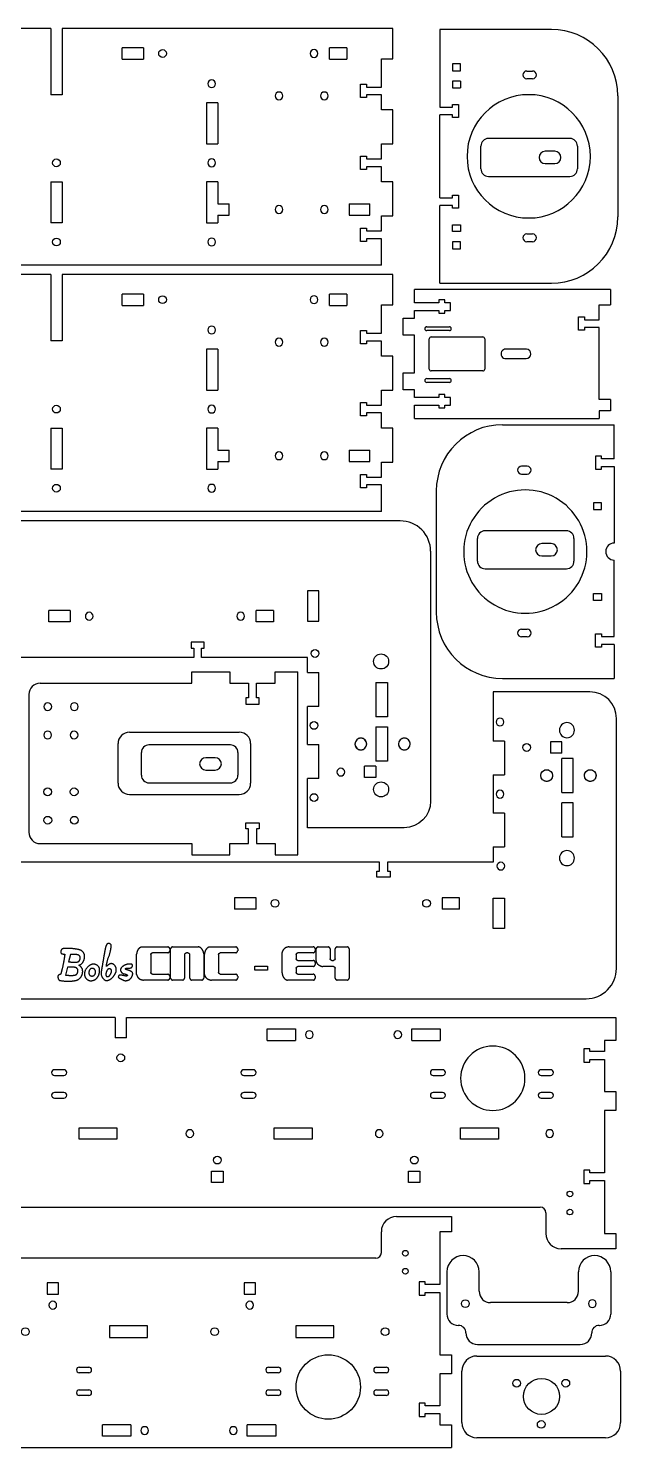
# Model space of a CAD drawing. Header units: millimetres. Extents: x -1441 to -172, y -752 to 2.
# Drawn here: x -484 to -172, y -747 to 2 of the extents above; entities that cross this region are included whole.
import ezdxf

# ---------------------------------------------------------------- set-up
doc = ezdxf.new("R2010")
doc.units = ezdxf.units.MM
doc.linetypes.add('HIDDEN', pattern=[9.525, 6.35, -3.175])
doc.layers.get('0').update_dxf_attribs({"color": 253, "lineweight": 70, "true_color": 0x8faf8f})
doc.layers.add('Hidden', color=38, linetype='HIDDEN', lineweight=70, true_color=0x482605)

msp = doc.modelspace()

# ---------------------------------------------------------------- linework, layer by layer
at = {"color": 38, "lineweight": -3, "true_color": 0x482605}
for p, q in [((-472.47, 2), (-626.47, 2)), ((-472.47, 2), (-472.47, -33)), ((-291.87, 2), (-466.47, 2)), ((-466.47, 2), (-466.47, -33)), ((-291.87, -14), (-291.87, 2)), ((-208.06, 1.45), (-267.06, 1.45)), ((-267.06, 1.45), (-267.06, -39.55)), ((-434.82, -14.26), (-434.82, -8.26)), ((-423.41, -8.26), (-434.82, -8.26)), ((-434.82, -14.26), (-423.41, -14.26)), ((-423.41, -8.26), (-423.41, -14.26)), ((-325.19, -14.26), (-325.19, -8.26)), ((-316.04, -8.26), (-325.19, -8.26)), ((-325.19, -14.26), (-316.04, -14.26)), ((-316.04, -8.26), (-316.04, -14.26)), ((-297.87, -28.95), (-297.87, -14)), ((-297.87, -14), (-291.87, -14)), ((-260.26, -16.8), (-260.26, -20.4)), ((-256.06, -16.8), (-260.26, -16.8)), ((-260.26, -20.4), (-256.06, -20.4)), ((-256.06, -20.4), (-256.06, -16.8)), ((-221.06, -20.5), (-218.06, -20.5)), ((-308.87, -34.5), (-308.87, -27.5)), ((-308.87, -27.5), (-305.67, -27.5)), ((-305.67, -27.5), (-305.67, -28.95)), ((-305.67, -28.95), (-297.87, -28.95)), ((-256.06, -25.8), (-260.26, -25.8)), ((-260.26, -25.8), (-260.26, -29.4)), ((-260.26, -29.4), (-256.06, -29.4)), ((-256.06, -25.8), (-256.06, -29.4)), ((-218.06, -24.6), (-221.06, -24.6)), ((-466.47, -33), (-472.47, -33)), ((-390.18, -37.28), (-390.18, -58.95)), ((-384.18, -37.28), (-390.18, -37.28)), ((-384.18, -37.28), (-384.18, -58.95)), ((-305.67, -34.5), (-308.87, -34.5)), ((-297.87, -33.05), (-305.67, -33.05)), ((-305.67, -33.05), (-305.67, -34.5)), ((-297.87, -41.05), (-297.87, -33.05)), ((-173.06, -33.55), (-173.06, -97.55)), ((-291.87, -41.05), (-297.87, -41.05)), ((-291.87, -58.95), (-291.87, -41.05)), ((-267.06, -39.55), (-260.26, -39.55)), ((-260.26, -43.65), (-267.06, -43.65)), ((-267.06, -87.45), (-267.06, -43.65)), ((-260.26, -39.55), (-260.26, -38.1)), ((-260.26, -38.1), (-257.06, -38.1)), ((-260.26, -45.1), (-260.26, -43.65)), ((-257.06, -38.1), (-257.06, -45.1)), ((-257.06, -45.1), (-260.26, -45.1)), ((-390.18, -58.95), (-384.18, -58.95)), ((-297.87, -66.95), (-297.87, -58.95)), ((-297.87, -58.95), (-291.87, -58.95)), ((-308.87, -72.5), (-308.87, -65.5)), ((-308.87, -65.5), (-305.67, -65.5)), ((-305.67, -65.5), (-305.67, -66.95)), ((-305.67, -66.95), (-297.87, -66.95)), ((-305.67, -72.5), (-308.87, -72.5)), ((-297.87, -71.05), (-305.67, -71.05)), ((-305.67, -71.05), (-305.67, -72.5)), ((-297.87, -79.05), (-297.87, -71.05)), ((-472.47, -79.05), (-472.47, -100.72)), ((-472.47, -79.05), (-466.47, -79.05)), ((-466.47, -79.05), (-466.47, -100.72)), ((-390.18, -79.05), (-390.18, -100.72)), ((-384.18, -79.05), (-390.18, -79.05)), ((-384.18, -79.05), (-384.18, -90.64)), ((-291.87, -79.05), (-297.87, -79.05)), ((-291.87, -96.95), (-291.87, -79.05)), ((-267.06, -87.45), (-260.26, -87.45)), ((-260.26, -87.45), (-260.26, -86)), ((-260.26, -86), (-257.06, -86)), ((-257.06, -86), (-257.06, -93)), ((-384.18, -90.64), (-378.18, -90.64)), ((-384.18, -96.64), (-378.18, -96.64)), ((-384.18, -96.64), (-384.18, -100.72)), ((-378.18, -96.64), (-378.18, -90.64)), ((-314.88, -90.64), (-314.88, -96.64)), ((-314.88, -90.64), (-303.88, -90.64)), ((-314.88, -96.64), (-303.88, -96.64)), ((-303.88, -96.64), (-303.88, -90.64)), ((-297.87, -104.95), (-297.87, -96.95)), ((-297.87, -96.95), (-291.87, -96.95)), ((-260.26, -91.55), (-267.06, -91.55)), ((-267.06, -132.55), (-267.06, -91.55)), ((-260.26, -93), (-260.26, -91.55)), ((-257.06, -93), (-260.26, -93)), ((-466.47, -100.72), (-472.47, -100.72)), ((-390.18, -100.72), (-384.18, -100.72)), ((-308.87, -110.5), (-308.87, -103.5)), ((-308.87, -103.5), (-305.67, -103.5)), ((-305.67, -103.5), (-305.67, -104.95)), ((-260.26, -105.3), (-260.26, -101.7)), ((-260.26, -101.7), (-256.06, -101.7)), ((-256.06, -101.7), (-256.06, -105.3)), ((-305.67, -110.5), (-308.87, -110.5)), ((-305.67, -104.95), (-297.87, -104.95)), ((-297.87, -109.05), (-305.67, -109.05)), ((-305.67, -109.05), (-305.67, -110.5)), ((-297.87, -123), (-297.87, -109.05)), ((-256.06, -105.3), (-260.26, -105.3)), ((-260.26, -110.7), (-260.26, -114.3)), ((-256.06, -110.7), (-260.26, -110.7)), ((-256.06, -114.3), (-256.06, -110.7)), ((-221.06, -106.5), (-218.06, -106.5)), ((-218.06, -110.6), (-221.06, -110.6)), ((-260.26, -114.3), (-256.06, -114.3)), ((-297.87, -123), (-1051.77, -123)), ((-472.47, -128), (-626.47, -128)), ((-472.47, -128), (-472.47, -163)), ((-291.87, -128), (-466.47, -128)), ((-466.47, -128), (-466.47, -163)), ((-291.87, -144), (-291.87, -128)), ((-267.06, -132.55), (-208.06, -132.55)), ((-434.82, -144.26), (-434.82, -138.26)), ((-423.41, -138.26), (-434.82, -138.26)), ((-423.41, -138.26), (-423.41, -144.26)), ((-325.19, -144.26), (-325.19, -138.26)), ((-316.04, -138.26), (-325.19, -138.26)), ((-316.04, -138.26), (-316.04, -144.26)), ((-176.83, -135.87), (-280.3, -135.87)), ((-280.3, -142.82), (-280.3, -135.87)), ((-267.5, -141.37), (-267.5, -142.82)), ((-264.3, -141.37), (-267.5, -141.37)), ((-264.3, -142.82), (-264.3, -141.37)), ((-176.83, -135.87), (-176.83, -143.87)), ((-434.82, -144.26), (-423.41, -144.26)), ((-325.19, -144.26), (-316.04, -144.26)), ((-297.87, -158.95), (-297.87, -144)), ((-297.87, -144), (-291.87, -144)), ((-267.5, -142.82), (-280.3, -142.82)), ((-280.3, -146.92), (-267.5, -146.92)), ((-280.3, -150.92), (-280.3, -146.92)), ((-267.5, -146.92), (-267.5, -148.37)), ((-267.5, -148.37), (-264.3, -148.37)), ((-261.3, -142.82), (-264.3, -142.82)), ((-264.3, -146.92), (-261.3, -146.92)), ((-264.3, -148.37), (-264.3, -146.92)), ((-261.3, -146.92), (-261.3, -142.82)), ((-182.83, -151.82), (-182.83, -143.87)), ((-182.83, -143.87), (-176.83, -143.87)), ((-286.3, -150.92), (-280.3, -150.92)), ((-286.3, -159.92), (-286.3, -150.92)), ((-273.94, -155.54), (-261.94, -155.54)), ((-193.83, -157.37), (-193.83, -150.37)), ((-193.83, -150.37), (-190.63, -150.37)), ((-190.63, -150.37), (-190.63, -151.82)), ((-190.63, -151.82), (-182.83, -151.82)), ((-182.83, -155.92), (-190.63, -155.92)), ((-190.63, -155.92), (-190.63, -157.37)), ((-182.83, -193.87), (-182.83, -155.92)), ((-466.47, -163), (-472.47, -163)), ((-308.87, -164.5), (-308.87, -157.5)), ((-308.87, -157.5), (-305.67, -157.5)), ((-305.67, -164.5), (-308.87, -164.5)), ((-305.67, -157.5), (-305.67, -158.95)), ((-305.67, -158.95), (-297.87, -158.95)), ((-297.87, -163.05), (-305.67, -163.05)), ((-305.67, -163.05), (-305.67, -164.5)), ((-297.87, -171.05), (-297.87, -163.05)), ((-280.3, -159.92), (-286.3, -159.92)), ((-280.3, -179.82), (-280.3, -159.92)), ((-261.94, -157.54), (-273.94, -157.54)), ((-272.57, -177.87), (-272.57, -161.9)), ((-271.57, -160.9), (-244.3, -160.9)), ((-243.3, -161.9), (-243.3, -177.87)), ((-190.63, -157.37), (-193.83, -157.37)), ((-390.18, -167.28), (-390.18, -188.95)), ((-384.18, -167.28), (-390.18, -167.28)), ((-384.18, -167.28), (-384.18, -188.95)), ((-291.87, -171.05), (-297.87, -171.05)), ((-291.87, -188.95), (-291.87, -171.05)), ((-221.24, -167.34), (-232.17, -167.34)), ((-286.3, -179.82), (-280.3, -179.82)), ((-286.3, -188.82), (-286.3, -179.82)), ((-244.3, -178.87), (-271.57, -178.87)), ((-232.07, -172.34), (-221.4, -172.34)), ((-273.94, -182.9), (-261.94, -182.9)), ((-261.94, -184.9), (-273.94, -184.9)), ((-390.18, -188.95), (-384.18, -188.95)), ((-297.87, -196.95), (-297.87, -188.95)), ((-297.87, -188.95), (-291.87, -188.95)), ((-280.3, -188.82), (-286.3, -188.82)), ((-280.3, -192.82), (-280.3, -188.82)), ((-267.5, -192.82), (-280.3, -192.82)), ((-267.5, -191.37), (-267.5, -192.82)), ((-264.3, -191.37), (-267.5, -191.37)), ((-264.3, -192.82), (-264.3, -191.37)), ((-261.3, -192.82), (-264.3, -192.82)), ((-261.3, -196.92), (-261.3, -192.82)), ((-176.83, -193.87), (-182.83, -193.87)), ((-176.83, -193.87), (-176.83, -199.87)), ((-308.87, -202.5), (-308.87, -195.5)), ((-308.87, -195.5), (-305.67, -195.5)), ((-305.67, -195.5), (-305.67, -196.95)), ((-305.67, -196.95), (-297.87, -196.95)), ((-297.87, -201.05), (-305.67, -201.05)), ((-305.67, -201.05), (-305.67, -202.5)), ((-297.87, -209.05), (-297.87, -201.05)), ((-280.3, -196.92), (-267.5, -196.92)), ((-280.3, -203.87), (-280.3, -196.92)), ((-267.5, -196.92), (-267.5, -198.37)), ((-267.5, -198.37), (-264.3, -198.37)), ((-264.3, -196.92), (-261.3, -196.92)), ((-264.3, -198.37), (-264.3, -196.92)), ((-182.83, -199.87), (-182.83, -203.87)), ((-176.83, -199.87), (-182.83, -199.87)), ((-472.47, -209.05), (-472.47, -230.72)), ((-472.47, -209.05), (-466.47, -209.05)), ((-466.47, -209.05), (-466.47, -230.72)), ((-390.18, -209.05), (-390.18, -230.72)), ((-384.18, -209.05), (-390.18, -209.05)), ((-384.18, -209.05), (-384.18, -220.64)), ((-305.67, -202.5), (-308.87, -202.5)), ((-291.87, -209.05), (-297.87, -209.05)), ((-291.87, -226.95), (-291.87, -209.05)), ((-280.3, -203.87), (-182.83, -203.87)), ((-233.85, -207.22), (-174.85, -207.22)), ((-174.85, -225.22), (-174.85, -207.22)), ((-384.18, -220.64), (-378.18, -220.64)), ((-378.18, -226.64), (-378.18, -220.64)), ((-314.88, -220.64), (-314.88, -226.64)), ((-314.88, -220.64), (-303.88, -220.64)), ((-303.88, -226.64), (-303.88, -220.64)), ((-184.85, -223.77), (-184.85, -230.77)), ((-181.65, -223.77), (-184.85, -223.77)), ((-181.65, -225.22), (-181.65, -223.77)), ((-466.47, -230.72), (-472.47, -230.72)), ((-390.18, -230.72), (-384.18, -230.72)), ((-384.18, -226.64), (-378.18, -226.64)), ((-384.18, -226.64), (-384.18, -230.72)), ((-314.88, -226.64), (-303.88, -226.64)), ((-297.87, -234.95), (-297.87, -226.95)), ((-297.87, -226.95), (-291.87, -226.95)), ((-220.85, -229.17), (-223.85, -229.17)), ((-184.85, -230.77), (-181.65, -230.77)), ((-174.85, -225.22), (-181.65, -225.22)), ((-181.65, -229.32), (-174.85, -229.32)), ((-181.65, -230.77), (-181.65, -229.32)), ((-174.85, -229.32), (-174.85, -269.72)), ((-308.87, -240.5), (-308.87, -233.5)), ((-308.87, -233.5), (-305.67, -233.5)), ((-305.67, -233.5), (-305.67, -234.95)), ((-305.67, -234.95), (-297.87, -234.95)), ((-297.87, -239.05), (-305.67, -239.05)), ((-305.67, -239.05), (-305.67, -240.5)), ((-297.87, -253), (-297.87, -239.05)), ((-223.85, -233.27), (-220.85, -233.27)), ((-305.67, -240.5), (-308.87, -240.5)), ((-268.85, -242.22), (-268.85, -306.22)), ((-297.87, -253), (-1051.77, -253)), ((-185.85, -248.47), (-185.85, -252.07)), ((-181.65, -248.47), (-185.85, -248.47)), ((-185.85, -252.07), (-181.65, -252.07)), ((-181.65, -252.07), (-181.65, -248.47)), ((-287.87, -258), (-1111.52, -258)), ((-271.87, -274), (-271.87, -406)), ((-174.85, -319.12), (-174.85, -278.72)), ((-336.91, -295), (-336.91, -311)), ((-330.91, -295), (-336.91, -295)), ((-330.91, -311), (-330.91, -295)), ((-185.85, -296.37), (-181.65, -296.37)), ((-185.85, -299.97), (-185.85, -296.37)), ((-181.65, -296.37), (-181.65, -299.97)), ((-473.54, -311.33), (-473.54, -305.33)), ((-462.15, -305.33), (-473.54, -305.33)), ((-462.15, -305.33), (-462.15, -311.33)), ((-363.92, -311.33), (-363.92, -305.33)), ((-354.77, -305.33), (-363.92, -305.33)), ((-354.77, -305.33), (-354.77, -311.33)), ((-181.65, -299.97), (-185.85, -299.97)), ((-462.15, -311.33), (-473.54, -311.33)), ((-354.77, -311.33), (-363.92, -311.33)), ((-336.91, -311), (-330.91, -311)), ((-398.39, -322.08), (-398.39, -325.28)), ((-391.39, -322.08), (-398.39, -322.08)), ((-391.39, -325.28), (-391.39, -322.08)), ((-223.85, -315.17), (-220.85, -315.17)), ((-220.85, -319.27), (-223.85, -319.27)), ((-184.85, -324.67), (-184.85, -317.67)), ((-184.85, -317.67), (-181.65, -317.67)), ((-181.65, -317.67), (-181.65, -319.12)), ((-181.65, -319.12), (-174.85, -319.12)), ((-398.39, -325.28), (-396.94, -325.28)), ((-396.94, -325.28), (-396.94, -330.08)), ((-392.84, -325.28), (-391.39, -325.28)), ((-392.84, -330.08), (-392.84, -325.28)), ((-181.65, -324.67), (-184.85, -324.67)), ((-174.85, -323.22), (-181.65, -323.22)), ((-181.65, -323.22), (-181.65, -324.67)), ((-174.85, -323.22), (-174.85, -341.22)), ((-396.94, -330.08), (-596.04, -330.08)), ((-336.92, -330.08), (-392.84, -330.08)), ((-336.92, -338.13), (-336.92, -330.08)), ((-478.08, -343.7), (-397.91, -343.7)), ((-397.91, -343.7), (-397.91, -337.7)), ((-397.91, -337.7), (-377.91, -337.7)), ((-377.91, -337.7), (-377.91, -343.7)), ((-377.91, -343.7), (-367.96, -343.7)), ((-367.96, -343.7), (-367.96, -351.5)), ((-363.86, -343.7), (-353.91, -343.7)), ((-363.86, -351.5), (-363.86, -343.7)), ((-353.91, -343.7), (-353.91, -337.7)), ((-353.91, -337.7), (-341.91, -337.7)), ((-341.91, -434.39), (-341.91, -337.7)), ((-336.92, -338.13), (-330.91, -338.13)), ((-330.91, -356.03), (-330.91, -338.13)), ((-300.72, -343.42), (-300.72, -361.42)), ((-300.72, -343.42), (-294.72, -343.42)), ((-294.72, -343.42), (-294.72, -361.42)), ((-233.85, -341.22), (-174.85, -341.22)), ((-484.08, -349.7), (-484.08, -422.39)), ((-367.96, -351.5), (-369.41, -351.5)), ((-369.41, -351.5), (-369.41, -354.7)), ((-362.41, -351.5), (-363.86, -351.5)), ((-362.41, -354.7), (-362.41, -351.5)), ((-187.72, -348.27), (-238.76, -348.27)), ((-238.76, -348.27), (-238.76, -374.24)), ((-369.41, -354.7), (-362.41, -354.7)), ((-330.91, -356.03), (-336.91, -356.03)), ((-336.91, -376.13), (-336.91, -356.03)), ((-294.72, -361.42), (-300.72, -361.42)), ((-300.72, -366.8), (-294.72, -366.8)), ((-300.72, -366.8), (-300.72, -384.8)), ((-294.72, -366.8), (-294.72, -384.8)), ((-173.72, -494.27), (-173.72, -362.27)), ((-430.91, -369.61), (-372.91, -369.61)), ((-232.76, -374.24), (-238.76, -374.24)), ((-232.76, -374.24), (-232.76, -392.14)), ((-436.91, -396.48), (-436.91, -375.61)), ((-366.91, -375.61), (-366.91, -396.48)), ((-336.91, -376.13), (-330.91, -376.13)), ((-330.91, -394.03), (-330.91, -376.13)), ((-208.59, -374.7), (-208.59, -380.7)), ((-202.59, -374.7), (-208.59, -374.7)), ((-202.59, -380.7), (-208.59, -380.7)), ((-202.59, -380.7), (-202.59, -374.7)), ((-306.74, -393.57), (-306.74, -387.57)), ((-300.74, -387.57), (-306.74, -387.57)), ((-300.74, -387.57), (-300.74, -393.57)), ((-294.72, -384.8), (-300.72, -384.8)), ((-202.57, -401.47), (-202.57, -383.47)), ((-196.57, -383.47), (-202.57, -383.47)), ((-196.57, -401.47), (-196.57, -383.47)), ((-330.91, -394.03), (-336.91, -394.03)), ((-336.91, -420), (-336.91, -394.03)), ((-300.74, -393.57), (-306.74, -393.57)), ((-238.76, -392.14), (-232.76, -392.14)), ((-238.76, -392.14), (-238.76, -412.24)), ((-430.91, -402.48), (-372.91, -402.48)), ((-202.57, -401.47), (-196.57, -401.47)), ((-202.57, -424.85), (-202.57, -406.85)), ((-196.57, -406.85), (-202.57, -406.85)), ((-196.57, -424.85), (-196.57, -406.85)), ((-369.41, -420.59), (-369.41, -417.39)), ((-369.41, -417.39), (-362.41, -417.39)), ((-362.41, -417.39), (-362.41, -420.59)), ((-232.76, -412.24), (-238.76, -412.24)), ((-232.76, -412.24), (-232.76, -430.14)), ((-367.96, -420.59), (-369.41, -420.59)), ((-367.96, -428.39), (-367.96, -420.59)), ((-363.86, -420.59), (-363.86, -428.39)), ((-362.41, -420.59), (-363.86, -420.59)), ((-285.87, -420), (-336.91, -420)), ((-202.57, -424.85), (-196.57, -424.85)), ((-478.08, -428.39), (-397.91, -428.39)), ((-397.91, -428.39), (-397.91, -434.39)), ((-397.91, -434.39), (-377.91, -434.39)), ((-377.91, -434.39), (-377.91, -428.39)), ((-377.91, -428.39), (-367.96, -428.39)), ((-363.86, -428.39), (-353.91, -428.39)), ((-353.91, -428.39), (-353.91, -434.39)), ((-353.91, -434.39), (-341.91, -434.39)), ((-238.77, -430.14), (-232.76, -430.14)), ((-238.77, -430.14), (-238.77, -438.19)), ((-298.79, -438.19), (-497.89, -438.19)), ((-298.79, -442.99), (-298.79, -438.19)), ((-238.77, -438.19), (-294.69, -438.19)), ((-294.69, -438.19), (-294.69, -442.99)), ((-300.24, -446.19), (-300.24, -442.99)), ((-300.24, -442.99), (-298.79, -442.99)), ((-293.24, -446.19), (-300.24, -446.19)), ((-294.69, -442.99), (-293.24, -442.99)), ((-293.24, -442.99), (-293.24, -446.19)), ((-375.39, -456.94), (-375.39, -462.94)), ((-364, -456.94), (-375.39, -456.94)), ((-364, -462.94), (-364, -456.94)), ((-256.62, -456.94), (-265.77, -456.94)), ((-265.77, -456.94), (-265.77, -462.94)), ((-256.62, -462.94), (-256.62, -456.94)), ((-364, -462.94), (-375.39, -462.94)), ((-256.62, -462.94), (-265.77, -462.94)), ((-238.76, -473.27), (-238.76, -457.27)), ((-238.76, -457.27), (-232.76, -457.27)), ((-232.76, -457.27), (-232.76, -473.27)), ((-232.76, -473.27), (-238.76, -473.27)), ((-462.13, -486.94), (-463.06, -490.83)), ((-427.11, -497.48), (-427.11, -486.74)), ((-424.29, -482.95), (-410.65, -482.93)), ((-419.66, -486.92), (-419.66, -496.44)), ((-410.59, -486.02), (-418.79, -486.02)), ((-409.61, -483.91), (-409.61, -485.01)), ((-409.18, -499.39), (-409.18, -483.97)), ((-408.15, -482.93), (-394.63, -482.93)), ((-401.76, -486.92), (-401.76, -499.45)), ((-400.01, -486.05), (-400.86, -486.05)), ((-399.11, -499.39), (-399.11, -486.92)), ((-391.68, -486.57), (-391.68, -499.45)), ((-391.26, -497.48), (-391.26, -486.74)), ((-388.44, -482.95), (-374.79, -482.93)), ((-383.81, -486.92), (-383.81, -496.44)), ((-374.73, -486.02), (-382.93, -486.02)), ((-373.76, -483.91), (-373.76, -485.01)), ((-350.28, -496.67), (-350.28, -485.88)), ((-346.51, -482.93), (-333.81, -482.93)), ((-342.83, -486.92), (-342.83, -489.16)), ((-333.75, -486.02), (-341.95, -486.02)), ((-332.78, -483.91), (-332.78, -485.01)), ((-332.35, -490.32), (-332.35, -483.97)), ((-331.31, -482.93), (-326, -482.93)), ((-324.92, -483.91), (-324.92, -489.22)), ((-322.28, -489.22), (-322.28, -483.97)), ((-321.2, -482.93), (-315.89, -482.93)), ((-314.85, -483.91), (-314.85, -499.45)), ((-463.7, -493.56), (-464.71, -497.79)), ((-364.64, -495.18), (-364.64, -493.02)), ((-364.64, -493.02), (-358.04, -493.02)), ((-358.04, -493.02), (-358.04, -495.18)), ((-342.83, -494.14), (-342.83, -496.38)), ((-341.95, -490.11), (-333.81, -490.11)), ((-333.75, -493.25), (-341.95, -493.25)), ((-332.78, -491.13), (-332.78, -492.23)), ((-323.17, -493.25), (-328.71, -493.25)), ((-324.03, -490.09), (-323.17, -490.09)), ((-322.28, -499.39), (-322.28, -494.14)), ((-467.35, -497.53), (-467.29, -497.54)), ((-410.59, -500.43), (-423.47, -500.43)), ((-418.79, -497.34), (-410.65, -497.34)), ((-409.61, -498.36), (-409.61, -499.45)), ((-402.77, -500.43), (-408.21, -500.43)), ((-392.66, -500.43), (-398.09, -500.43)), ((-374.73, -500.43), (-387.61, -500.43)), ((-382.93, -497.34), (-374.79, -497.34)), ((-373.76, -498.36), (-373.76, -499.45)), ((-358.04, -495.18), (-364.64, -495.18)), ((-333.75, -500.43), (-347.39, -500.43)), ((-341.95, -497.34), (-333.81, -497.34)), ((-332.78, -498.36), (-332.78, -499.45)), ((-315.83, -500.43), (-321.26, -500.43)), ((-1013.37, -510.27), (-189.72, -510.27)), ((-438.5, -520.27), (-742.52, -520.27)), ((-438.5, -520.27), (-438.5, -530.99)), ((-432.5, -520.27), (-174.02, -520.27)), ((-432.5, -530.99), (-432.5, -520.27)), ((-174.02, -520.27), (-174.02, -532.27)), ((-174.02, -520.27), (-174.02, -532.27)), ((-432.5, -530.99), (-438.5, -530.99)), ((-358.21, -526.26), (-343.23, -526.26)), ((-358.21, -532.26), (-358.21, -526.26)), ((-343.23, -526.26), (-343.23, -532.26)), ((-281.77, -526.26), (-266.79, -526.26)), ((-281.77, -532.26), (-281.77, -526.26)), ((-266.79, -526.26), (-266.79, -532.26)), ((-358.21, -532.26), (-343.23, -532.26)), ((-281.77, -532.26), (-266.79, -532.26)), ((-187.82, -536.77), (-191.02, -536.77)), ((-191.02, -536.77), (-191.02, -543.77)), ((-187.82, -538.22), (-187.82, -536.77)), ((-180.02, -538.22), (-187.82, -538.22)), ((-180.02, -532.27), (-180.02, -538.22)), ((-174.02, -532.27), (-180.02, -532.27)), ((-180.02, -532.27), (-180.02, -538.22)), ((-191.02, -543.77), (-187.82, -543.77)), ((-187.82, -543.77), (-187.82, -542.32)), ((-187.82, -542.32), (-180.02, -542.32)), ((-180.02, -542.32), (-180.02, -559.27)), ((-180.02, -542.32), (-180.02, -559.27)), ((-465.51, -547.77), (-470.51, -547.77)), ((-470.51, -550.77), (-465.51, -550.77)), ((-365.51, -547.77), (-370.51, -547.77)), ((-370.51, -550.77), (-365.51, -550.77)), ((-265.51, -547.77), (-270.51, -547.77)), ((-270.51, -550.77), (-265.51, -550.77)), ((-208.51, -547.77), (-213.51, -547.77)), ((-213.51, -550.77), (-208.51, -550.77)), ((-465.51, -559.77), (-470.51, -559.77)), ((-365.51, -559.77), (-370.51, -559.77)), ((-265.51, -559.77), (-270.51, -559.77)), ((-208.51, -559.77), (-213.51, -559.77)), ((-180.02, -559.27), (-174.02, -559.27)), ((-174.02, -559.27), (-174.02, -569.27)), ((-174.02, -559.27), (-174.02, -569.27)), ((-470.51, -562.77), (-465.51, -562.77)), ((-370.51, -562.77), (-365.51, -562.77)), ((-270.51, -562.77), (-265.51, -562.77)), ((-213.51, -562.77), (-208.51, -562.77)), ((-180.02, -569.27), (-180.02, -602.22)), ((-174.02, -569.27), (-180.02, -569.27)), ((-180.02, -569.27), (-180.02, -602.22)), ((-457.5, -584.47), (-457.5, -578.47)), ((-457.5, -578.47), (-437.5, -578.47)), ((-437.5, -578.47), (-437.5, -584.47)), ((-354.49, -584.47), (-354.49, -578.47)), ((-354.49, -578.47), (-334.49, -578.47)), ((-334.49, -578.47), (-334.49, -584.47)), ((-256.07, -584.47), (-256.07, -578.47)), ((-256.07, -578.47), (-236.07, -578.47)), ((-236.07, -578.47), (-236.07, -584.47)), ((-437.5, -584.47), (-457.5, -584.47)), ((-334.49, -584.47), (-354.49, -584.47)), ((-236.07, -584.47), (-256.07, -584.47)), ((-387.5, -601.34), (-381.5, -601.34)), ((-387.5, -607.34), (-387.5, -601.34)), ((-381.5, -601.34), (-381.5, -607.34)), ((-283.49, -607.34), (-283.49, -601.34)), ((-283.49, -601.34), (-277.49, -601.34)), ((-277.49, -601.34), (-277.49, -607.34)), ((-191.02, -600.77), (-191.02, -607.77)), ((-187.82, -600.77), (-191.02, -600.77)), ((-187.82, -602.22), (-187.82, -600.77)), ((-180.02, -602.22), (-187.82, -602.22)), ((-187.82, -606.32), (-180.02, -606.32)), ((-187.82, -607.77), (-187.82, -606.32)), ((-180.02, -606.32), (-180.02, -634.27)), ((-180.02, -606.32), (-180.02, -634.27)), ((-381.5, -607.34), (-387.5, -607.34)), ((-277.49, -607.34), (-283.49, -607.34)), ((-191.02, -607.77), (-187.82, -607.77)), ((-967.03, -620.27), (-213.99, -620.27)), ((-289.88, -625.27), (-260.92, -625.27)), ((-260.92, -625.27), (-260.92, -633.27)), ((-260.92, -625.27), (-260.92, -633.27)), ((-210.99, -623.27), (-210.99, -634.27)), ((-297.88, -644.27), (-297.88, -633.27)), ((-266.92, -633.27), (-266.92, -661.22)), ((-266.92, -633.27), (-266.92, -661.22)), ((-260.92, -633.27), (-266.92, -633.27)), ((-180.02, -634.27), (-174.02, -634.27)), ((-174.02, -634.27), (-174.02, -642.27)), ((-174.02, -634.27), (-174.02, -642.27)), ((-174.02, -642.27), (-202.99, -642.27)), ((-300.88, -647.27), (-1053.93, -647.27)), ((-263.23, -654.4), (-263.23, -676.74)), ((-246.23, -664.74), (-246.23, -654.4)), ((-193.75, -664.74), (-193.75, -654.4)), ((-176.75, -654.4), (-176.75, -676.74)), ((-474.4, -660.19), (-474.4, -666.19)), ((-468.4, -660.19), (-474.4, -660.19)), ((-474.4, -666.19), (-468.4, -666.19)), ((-468.4, -666.19), (-468.4, -660.19)), ((-370.38, -660.19), (-370.38, -666.19)), ((-364.38, -660.19), (-370.38, -660.19)), ((-370.38, -666.19), (-364.38, -666.19)), ((-364.38, -666.19), (-364.38, -660.19)), ((-274.72, -659.77), (-277.92, -659.77)), ((-277.92, -659.77), (-277.92, -666.77)), ((-277.92, -666.77), (-274.72, -666.77)), ((-274.72, -661.22), (-274.72, -659.77)), ((-266.92, -661.22), (-274.72, -661.22)), ((-274.72, -665.32), (-266.92, -665.32)), ((-274.72, -666.77), (-274.72, -665.32)), ((-266.92, -665.32), (-266.92, -698.27)), ((-266.92, -665.32), (-266.92, -698.27)), ((-199.75, -670.74), (-240.23, -670.74)), ((-441.38, -683.06), (-441.38, -689.06)), ((-421.38, -683.06), (-441.38, -683.06)), ((-441.38, -689.06), (-421.38, -689.06)), ((-421.38, -689.06), (-421.38, -683.06)), ((-342.97, -683.06), (-342.97, -689.06)), ((-322.97, -683.06), (-342.97, -683.06)), ((-342.97, -689.06), (-322.97, -689.06)), ((-322.97, -689.06), (-322.97, -683.06)), ((-257.18, -682.74), (-257.23, -682.74)), ((-182.8, -682.74), (-182.75, -682.74)), ((-247.18, -692.74), (-192.8, -692.74)), ((-266.92, -698.27), (-260.92, -698.27)), ((-260.92, -698.27), (-260.92, -708.27)), ((-260.92, -698.27), (-260.92, -708.27)), ((-247.38, -698.9), (-179.52, -698.9)), ((-457.4, -704.77), (-452.4, -704.77)), ((-452.4, -707.77), (-457.4, -707.77)), ((-357.4, -704.77), (-352.4, -704.77)), ((-352.4, -707.77), (-357.4, -707.77)), ((-300.4, -704.77), (-295.4, -704.77)), ((-295.4, -707.77), (-300.4, -707.77)), ((-266.92, -708.27), (-266.92, -725.22)), ((-266.92, -708.27), (-266.92, -725.22)), ((-260.92, -708.27), (-266.92, -708.27)), ((-255.38, -734.09), (-255.38, -706.9)), ((-171.52, -706.9), (-171.52, -734.09)), ((-457.4, -716.77), (-452.4, -716.77)), ((-357.4, -716.77), (-352.4, -716.77)), ((-300.4, -716.77), (-295.4, -716.77)), ((-452.4, -719.77), (-457.4, -719.77)), ((-352.4, -719.77), (-357.4, -719.77)), ((-295.4, -719.77), (-300.4, -719.77)), ((-277.92, -723.77), (-277.92, -730.77)), ((-274.72, -723.77), (-277.92, -723.77)), ((-274.72, -725.22), (-274.72, -723.77)), ((-266.92, -725.22), (-274.72, -725.22)), ((-277.92, -730.77), (-274.72, -730.77)), ((-274.72, -729.32), (-266.92, -729.32)), ((-274.72, -730.77), (-274.72, -729.32)), ((-266.92, -729.32), (-266.92, -735.27)), ((-266.92, -729.32), (-266.92, -735.27)), ((-430.13, -735.27), (-445.11, -735.27)), ((-445.11, -741.27), (-445.11, -735.27)), ((-430.13, -741.27), (-445.11, -741.27)), ((-430.13, -735.27), (-430.13, -741.27)), ((-353.69, -735.27), (-368.67, -735.27)), ((-368.67, -741.27), (-368.67, -735.27)), ((-353.69, -741.27), (-368.67, -741.27)), ((-353.69, -735.27), (-353.69, -741.27)), ((-266.92, -735.27), (-260.92, -735.27)), ((-260.92, -735.27), (-260.92, -747.27)), ((-260.92, -735.27), (-260.92, -747.27)), ((-519.4, -747.27), (-260.92, -747.27)), ((-179.52, -742.09), (-247.38, -742.09))]:
    msp.add_line(p, q, dxfattribs=at)
at = {"color": 98, "lineweight": -3, "true_color": 0x054805}
for p, q in [((-198.3, -56.12), (-241.3, -56.12)), ((-245.3, -72.12), (-245.3, -60.12)), ((-206.3, -62.87), (-211.3, -62.87)), ((-194.3, -60.12), (-194.3, -72.12)), ((-211.3, -69.37), (-206.3, -69.37)), ((-241.3, -76.12), (-198.3, -76.12)), ((-247.14, -279.24), (-247.14, -267.24)), ((-200.14, -263.24), (-243.14, -263.24)), ((-196.14, -267.24), (-196.14, -279.24)), ((-208.14, -269.99), (-213.14, -269.99)), ((-213.14, -276.49), (-208.14, -276.49)), ((-243.14, -283.24), (-200.14, -283.24)), ((-424.61, -392.32), (-424.61, -380.32)), ((-377.61, -376.32), (-420.61, -376.32)), ((-373.61, -380.32), (-373.61, -392.32)), ((-385.61, -383.07), (-390.61, -383.07)), ((-390.61, -389.57), (-385.61, -389.57)), ((-420.61, -396.32), (-377.61, -396.32))]:
    msp.add_line(p, q, dxfattribs=at)
at = {"color": 38, "lineweight": -3, "true_color": 0x482605}
for centre, radius in [((-413.43, -11.26), 2.05), ((-469.47, -69), 2.05), ((-469.47, -110.77), 2.05), ((-413.43, -141.26), 2.05), ((-469.47, -199), 2.05), ((-469.47, -240.77), 2.05), ((-332.91, -328), 2.05), ((-298.01, -332.21), 3.97), ((-333.41, -366), 2.05), ((-221.14, -377.63), 2.05), ((-298.01, -399.77), 3.97), ((-474.13, -401.05), 2.05), ((-460.13, -401.05), 2.05), ((-333.41, -404.08), 2.05), ((-474.04, -416.05), 2.05), ((-460.04, -416.05), 2.05), ((-354.01, -459.94), 2.05), ((-274, -459.94), 2.05), ((-435.5, -541.48), 2.05), ((-384.51, -595.47), 2.05), ((-280.48, -595.47), 2.05), ((-198.29, -613.36), 1.5), ((-198.29, -622.89), 1.5), ((-285.19, -644.65), 1.5), ((-285.19, -654.17), 1.5), ((-253.49, -671.26), 2.05), ((-485.9, -686.06), 2.05), ((-385.9, -686.06), 2.05), ((-295.9, -686.06), 2.05), ((-325.92, -715.27), 17), ((-226.41, -713.28), 2.05), ((-213.34, -720.22), 9.5), ((-200.49, -713.28), 2.05), ((-213.45, -735.02), 2.05)]:
    msp.add_circle(centre, radius, dxfattribs=at)
at = {"color": 38, "lineweight": -3, "true_color": 0x482605, "extrusion": (2.45111e-16, -4.44089e-16, -1)}
for centre in [(333.42, -11.26), (387.47, -27.23), (351.97, -33.64), (327.98, -33.64), (387.47, -69), (351.97, -93.64), (327.98, -93.64), (387.47, -110.77), (333.42, -141.26), (387.47, -157.23), (351.97, -163.64), (327.98, -163.64), (387.47, -199), (351.97, -223.64), (327.98, -223.64), (387.47, -240.77)]:
    msp.add_circle(centre, 2.05, dxfattribs=at)
at = {"color": 38, "lineweight": -3, "true_color": 0x482605, "extrusion": (-3.81639e-17, 3.27348e-16, -1)}
msp.add_circle((220.06, -65.55), 32.55, dxfattribs=at)
at = {"color": 38, "lineweight": -3, "true_color": 0x482605, "extrusion": (-3.81669e-17, -4.44089e-16, -1)}
for centre in [(452.16, -308.33), (319.29, -390.64)]:
    msp.add_circle(centre, 2.05, dxfattribs=at)
at = {"color": 38, "lineweight": -3, "true_color": 0x482605, "extrusion": (-3.81648e-17, -4.44089e-16, -1)}
msp.add_circle((372.15, -308.33), 2.05, dxfattribs=at)
at = {"color": 38, "lineweight": -3, "true_color": 0x482605, "extrusion": (-3.81639e-17, -5.0532e-16, -1)}
for centre in [(474.04, -356.05), (460.04, -356.05), (474.13, -371.05), (460.13, -371.05)]:
    msp.add_circle(centre, 2.05, dxfattribs=at)
at = {"color": 38, "lineweight": -3, "true_color": 0x482605, "extrusion": (-3.8166e-17, -4.44089e-16, -1)}
msp.add_circle((235.26, -364.19), 2.05, dxfattribs=at)
at = {"color": 38, "lineweight": -3, "true_color": 0x482605, "extrusion": (-3.81613e-17, -4.44089e-16, -1)}
msp.add_circle((199.86, -368.5), 3.97, dxfattribs=at)
at = {"color": 38, "lineweight": -3, "true_color": 0x482605, "extrusion": (-3.81702e-17, -4.44089e-16, -1)}
msp.add_circle((235.26, -402.27), 2.05, dxfattribs=at)
at = {"color": 38, "lineweight": -3, "true_color": 0x482605, "extrusion": (-3.8163e-17, -4.44089e-16, -1)}
msp.add_circle((199.86, -436.06), 3.97, dxfattribs=at)
at = {"color": 38, "lineweight": -3, "true_color": 0x482605, "extrusion": (-3.81764e-17, -4.44089e-16, -1)}
msp.add_circle((234.76, -440.27), 2.05, dxfattribs=at)
at = {"color": 38, "lineweight": -3, "true_color": 0x482605, "extrusion": (-3.47545e-15, -5.0532e-16, -1)}
for centre, radius in [((335.95, -529.26), 2.05), ((289.19, -529.26), 2.05), ((239.02, -552.27), 17), ((399, -581.47), 2.05), ((299, -581.47), 2.05), ((209, -581.47), 2.05)]:
    msp.add_circle(centre, radius, dxfattribs=at)
at = {"color": 38, "lineweight": -3, "true_color": 0x482605, "extrusion": (3.39912e-15, -5.0532e-16, -1)}
for centre in [(471.41, -672.06), (367.38, -672.06), (422.84, -738.27), (376.09, -738.27)]:
    msp.add_circle(centre, 2.05, dxfattribs=at)
at = {"color": 38, "lineweight": -3, "true_color": 0x482605, "extrusion": (-1.49186e-16, -7.27364e-16, -1)}
msp.add_circle((186.49, -671.26), 2.05, dxfattribs=at)
at = {"color": 38, "lineweight": -3, "true_color": 0x482605}
for centre, radius, start, end in [((-208.06, -33.55), 35, 0, 90), ((-221.06, -22.55), 2.05, 90, 270), ((-218.06, -22.55), 2.05, 270, 90), ((-208.06, -97.55), 35, 270, 0), ((-221.06, -108.55), 2.05, 90, 270), ((-218.06, -108.55), 2.05, 270, 90), ((-273.94, -156.54), 1, 90, 270), ((-261.94, -156.54), 1, 270, 90), ((-271.57, -161.9), 1, 90, 180), ((-244.3, -161.9), 1, 0, 90), ((-232.17, -169.84), 2.5, 89.98497, 272.36616), ((-221.4, -169.84), 2.5, 270, 86.3766), ((-271.57, -177.87), 1, 180, 270), ((-244.3, -177.87), 1, 270, 360), ((-273.94, -183.9), 1, 90, 270), ((-261.94, -183.9), 1, 270, 90), ((-233.85, -242.22), 35, 90, 180), ((-223.85, -231.22), 2.05, 90, 270), ((-220.85, -231.22), 2.05, 270, 90), ((-221.85, -274.22), 32.55, 359.99999, 180), ((-287.87, -274), 16, 359.99983, 90), ((-174.85, -274.22), 4.5, 90, 270), ((-221.85, -274.22), 32.55, 180, 0.00001), ((-233.85, -306.22), 35, 180, 270), ((-223.85, -317.22), 2.05, 90, 270), ((-220.85, -317.22), 2.05, 270, 90), ((-478.08, -349.7), 6, 90, 180), ((-430.91, -375.61), 6, 90, 180), ((-372.91, -375.61), 6, 360, 90), ((-430.91, -396.48), 6, 180, 270), ((-372.91, -396.48), 6, 270, 0), ((-478.08, -422.39), 6, 180, 270), ((-189.72, -494.27), 16, 270, 0.00017), ((-470.51, -549.27), 1.5, 90, 270), ((-465.51, -549.27), 1.5, 270, 90), ((-370.51, -549.27), 1.5, 90, 270), ((-365.51, -549.27), 1.5, 270, 90), ((-270.51, -549.27), 1.5, 90, 270), ((-265.51, -549.27), 1.5, 270, 90), ((-213.51, -549.27), 1.5, 90, 270), ((-208.51, -549.27), 1.5, 270, 90), ((-470.51, -561.27), 1.5, 90, 270), ((-465.51, -561.27), 1.5, 270, 90), ((-370.51, -561.27), 1.5, 90, 270), ((-365.51, -561.27), 1.5, 270, 90), ((-270.51, -561.27), 1.5, 90, 270), ((-265.51, -561.27), 1.5, 270, 90), ((-213.51, -561.27), 1.5, 90, 270), ((-208.51, -561.27), 1.5, 270, 90), ((-213.99, -623.27), 3, 360, 90), ((-289.88, -633.27), 8, 90, 180), ((-202.99, -634.27), 8, 180, 270), ((-300.88, -644.27), 3, 270, 0), ((-254.73, -654.4), 8.5, 0, 180), ((-185.25, -654.4), 8.5, 0, 180), ((-240.23, -664.74), 6, 180, 270), ((-199.75, -664.74), 6, 270, 0), ((-257.23, -676.74), 6, 180, 270), ((-182.75, -676.74), 6, 270, 0), ((-257.18, -686.74), 4, 0, 90), ((-247.18, -686.74), 6, 180, 270), ((-192.8, -686.74), 6, 270, 360), ((-182.8, -686.74), 4, 90, 180), ((-247.38, -706.9), 8, 90, 180), ((-179.52, -706.9), 8, 0, 90), ((-457.4, -706.27), 1.5, 90, 270), ((-452.4, -706.27), 1.5, 270, 90), ((-357.4, -706.27), 1.5, 90, 270), ((-352.4, -706.27), 1.5, 270, 90), ((-300.4, -706.27), 1.5, 90, 270), ((-295.4, -706.27), 1.5, 270, 90), ((-457.4, -718.27), 1.5, 90, 270), ((-452.4, -718.27), 1.5, 270, 90), ((-357.4, -718.27), 1.5, 90, 270), ((-352.4, -718.27), 1.5, 270, 90), ((-300.4, -718.27), 1.5, 90, 270), ((-295.4, -718.27), 1.5, 270, 90), ((-247.38, -734.09), 8, 180, 270), ((-179.52, -734.09), 8, 270, 0)]:
    msp.add_arc(centre, radius, start, end, dxfattribs=at)
at = {"color": 98, "lineweight": -3, "true_color": 0x054805}
for centre, radius, start, end in [((-241.3, -60.12), 4, 90, 180), ((-198.3, -60.12), 4, 360, 90), ((-211.3, -66.12), 3.25, 90, 270), ((-206.3, -66.12), 3.25, 270, 90), ((-241.3, -72.12), 4, 180, 270), ((-198.3, -72.12), 4, 270, 0), ((-243.14, -267.24), 4, 90, 180), ((-200.14, -267.24), 4, 0, 90), ((-213.14, -273.24), 3.25, 90, 270), ((-208.14, -273.24), 3.25, 270, 90), ((-243.14, -279.24), 4, 180, 270), ((-200.14, -279.24), 4, 270, 0), ((-420.61, -380.32), 4, 90, 180), ((-377.61, -380.32), 4, 0, 90), ((-390.61, -386.32), 3.25, 90, 270), ((-385.61, -386.32), 3.25, 270, 90), ((-420.61, -392.32), 4, 180, 270), ((-377.61, -392.32), 4, 270, 0)]:
    msp.add_arc(centre, radius, start, end, dxfattribs=at)
at = {"color": 38, "lineweight": -3, "true_color": 0x482605}
msp.add_ellipse((-187.72, -362.27), major_axis=(-9.9, 9.9), ratio=1, start_param=3.926991, end_param=5.497787, dxfattribs=at)
at = {"color": 38, "lineweight": -3, "true_color": 0x482605, "extrusion": (-3.81639e-17, -4.44089e-16, -1)}
for centre in [(-308.72, -375.81), (-285.72, -375.8)]:
    msp.add_ellipse(centre, major_axis=(3.1, 0), ratio=1, dxfattribs=at)
at = {"color": 38, "lineweight": -3, "true_color": 0x482605}
for centre in [(-210.57, -392.46), (-187.57, -392.47)]:
    msp.add_ellipse(centre, major_axis=(3.1, 0), ratio=1, dxfattribs=at)
at = {"color": 38, "lineweight": -3, "true_color": 0x482605, "extrusion": (-3.81639e-17, -4.44089e-16, -1)}
msp.add_ellipse((-285.87, -406), major_axis=(-9.9, -9.9), ratio=1, start_param=3.926991, end_param=5.497787, dxfattribs=at)
at = {"color": 38, "lineweight": -3, "true_color": 0x482605}
for points in [[(-465.05, -486.78), (-465.38, -489.53), (-466.53, -494.91), (-467.29, -497.54)], [(-467.17, -485.12), (-467.47, -486.45), (-466.09, -486.65)], [(-465.48, -483.77), (-466.89, -483.83), (-467.17, -485.12)], [(-466.09, -486.65), (-465.57, -486.74), (-465.05, -486.78)], [(-456.38, -484.83), (-457.18, -484.35), (-462.1, -483.64), (-465.48, -483.77)], [(-459.31, -486.96), (-460.02, -486.96), (-461.43, -486.95), (-462.13, -486.94)], [(-456.96, -489.24), (-456.58, -487.02), (-459.31, -486.96)], [(-454.75, -489.27), (-454.39, -487.97), (-455.17, -485.58), (-456.38, -484.83)], [(-444.01, -485.49), (-444.49, -488.1), (-445.31, -493.17), (-445.79, -495.66)], [(-442.98, -481.73), (-443.38, -482.51), (-443.83, -484.48), (-444.01, -485.49)], [(-443.11, -493.29), (-442.81, -490.51), (-440.7, -485.21), (-440.55, -482.24)], [(-440.55, -482.24), (-440.52, -481.42), (-442.57, -480.97), (-442.98, -481.73)], [(-424.97, -483.16), (-425.48, -483.36), (-426.28, -484.13), (-426.83, -485.11), (-427.11, -486.21), (-427.11, -486.74)], [(-424.44, -482.99), (-424.53, -483.01), (-424.93, -483.14), (-424.97, -483.16)], [(-424.29, -482.95), (-424.4, -482.97), (-424.44, -482.99)], [(-419.66, -486.92), (-419.66, -486.8), (-419.48, -486.47), (-419.22, -486.21), (-418.91, -486.02), (-418.79, -486.02)], [(-409.61, -483.91), (-409.61, -483.75), (-409.81, -483.4), (-410.12, -483.11), (-410.49, -482.93), (-410.65, -482.93)], [(-410.59, -486.02), (-410.47, -486.02), (-410.12, -485.8), (-409.81, -485.5), (-409.61, -485.15), (-409.61, -485.01)], [(-408.15, -482.93), (-408.31, -482.93), (-408.67, -483.14), (-408.98, -483.44), (-409.18, -483.81), (-409.18, -483.97)], [(-401.76, -486.92), (-401.76, -486.8), (-401.57, -486.49), (-401.31, -486.23), (-401, -486.05), (-400.86, -486.05)], [(-400.01, -486.05), (-399.86, -486.05), (-399.56, -486.23), (-399.29, -486.49), (-399.11, -486.8), (-399.11, -486.92)], [(-391.68, -486.57), (-391.68, -486.02), (-392.15, -484.74), (-392.94, -483.64), (-394.02, -482.93), (-394.63, -482.93)], [(-389.12, -483.16), (-389.63, -483.36), (-390.42, -484.13), (-390.97, -485.11), (-391.26, -486.21), (-391.26, -486.74)], [(-388.59, -482.99), (-388.67, -483.01), (-389.08, -483.14), (-389.12, -483.16)], [(-388.44, -482.95), (-388.55, -482.97), (-388.59, -482.99)], [(-383.81, -486.92), (-383.81, -486.8), (-383.63, -486.47), (-383.36, -486.21), (-383.06, -486.02), (-382.93, -486.02)], [(-373.76, -483.91), (-373.76, -483.75), (-373.96, -483.4), (-374.26, -483.11), (-374.63, -482.93), (-374.79, -482.93)], [(-374.73, -486.02), (-374.61, -486.02), (-374.26, -485.8), (-373.96, -485.5), (-373.76, -485.15), (-373.76, -485.01)], [(-350.21, -485.58), (-350.24, -485.62), (-350.28, -485.84), (-350.28, -485.88)], [(-346.51, -482.93), (-347.14, -482.93), (-348.34, -483.3), (-349.32, -483.99), (-350.05, -484.97), (-350.21, -485.58)], [(-342.83, -486.92), (-342.83, -486.8), (-342.65, -486.47), (-342.38, -486.21), (-342.08, -486.02), (-341.95, -486.02)], [(-332.78, -483.91), (-332.78, -483.75), (-332.98, -483.4), (-333.28, -483.11), (-333.65, -482.93), (-333.81, -482.93)], [(-333.75, -486.02), (-333.63, -486.02), (-333.28, -485.8), (-332.98, -485.5), (-332.78, -485.15), (-332.78, -485.01)], [(-331.31, -482.93), (-331.47, -482.93), (-331.84, -483.14), (-332.15, -483.44), (-332.35, -483.81), (-332.35, -483.97)], [(-324.92, -483.91), (-324.92, -483.77), (-325.15, -483.44), (-325.47, -483.14), (-325.86, -482.93), (-326, -482.93)], [(-321.2, -482.93), (-321.36, -482.93), (-321.73, -483.14), (-322.05, -483.44), (-322.28, -483.81), (-322.28, -483.97)], [(-314.85, -483.91), (-314.85, -483.75), (-315.05, -483.4), (-315.36, -483.11), (-315.72, -482.93), (-315.89, -482.93)], [(-460.13, -493.67), (-461.12, -493.62), (-462.82, -493.63), (-463.7, -493.56)], [(-463.06, -490.83), (-462.18, -490.87), (-460.41, -490.99), (-459.54, -491.03)], [(-458.13, -495.89), (-458, -494.91), (-459.13, -493.74), (-460.13, -493.67)], [(-459.54, -491.03), (-458.55, -491.07), (-457.13, -490.22), (-456.96, -489.24)], [(-457.6, -492.62), (-456.67, -492.33), (-455.16, -490.76), (-454.75, -489.27)], [(-455.62, -496.21), (-455.55, -494.83), (-456.73, -493.09), (-457.6, -492.62)], [(-450.06, -492.05), (-451.71, -492.16), (-454.67, -495.34), (-454.67, -497.27)], [(-450.55, -494.28), (-451.26, -494.22), (-452.35, -495.44), (-452.32, -496.65)], [(-448.84, -496.16), (-448.8, -495.47), (-449.64, -494.37), (-450.55, -494.28)], [(-446.66, -495.44), (-446.58, -493.75), (-448.77, -491.97), (-450.06, -492.05)], [(-439.97, -491.86), (-440.94, -491.55), (-442.76, -492.91), (-443.11, -493.29)], [(-438.4, -497.02), (-437.52, -495.33), (-438.59, -492.28), (-439.97, -491.86)], [(-434.19, -493.05), (-436.08, -494.36), (-435, -496.91), (-433.67, -497.14)], [(-429.87, -492.07), (-430.74, -491.87), (-433.05, -492.26), (-434.19, -493.05)], [(-432.44, -494.95), (-433.21, -494.75), (-432.86, -494.08), (-431.62, -494.1)], [(-431.62, -494.1), (-430.99, -494.11), (-429.78, -493.99), (-429.39, -493.28)], [(-429.39, -493.28), (-429.21, -492.95), (-429.41, -492.18), (-429.87, -492.07)], [(-341.95, -490.11), (-342.1, -490.11), (-342.4, -489.93), (-342.67, -489.65), (-342.83, -489.3), (-342.83, -489.16)], [(-342.83, -494.14), (-342.83, -494.02), (-342.65, -493.7), (-342.38, -493.43), (-342.08, -493.25), (-341.95, -493.25)], [(-332.78, -491.13), (-332.78, -490.97), (-332.98, -490.62), (-333.28, -490.32), (-333.65, -490.11), (-333.81, -490.11)], [(-333.75, -493.25), (-333.63, -493.25), (-333.28, -493.02), (-332.98, -492.72), (-332.78, -492.37), (-332.78, -492.23)], [(-332.35, -490.32), (-332.35, -490.91), (-331.6, -491.97), (-330.5, -492.78), (-329.24, -493.25), (-328.71, -493.25)], [(-324.03, -490.09), (-324.17, -490.09), (-324.47, -489.91), (-324.74, -489.65), (-324.92, -489.34), (-324.92, -489.22)], [(-322.28, -489.22), (-322.28, -489.34), (-322.46, -489.65), (-322.72, -489.91), (-323.03, -490.09), (-323.17, -490.09)], [(-323.17, -493.25), (-323.05, -493.25), (-322.74, -493.43), (-322.46, -493.72), (-322.28, -494.02), (-322.28, -494.14)], [(-467.35, -497.53), (-468.01, -497.46), (-468.85, -498.32), (-468.7, -499.04)], [(-468.7, -499.04), (-468.6, -499.61), (-468.08, -500.59), (-467.39, -500.69)], [(-467.39, -500.69), (-464.16, -501.2), (-459.4, -500.79), (-458.48, -500.37)], [(-464.71, -497.79), (-463.7, -497.9), (-461.69, -497.99), (-460.66, -497.93)], [(-460.66, -497.93), (-459.35, -497.87), (-458.3, -496.93), (-458.13, -495.89)], [(-458.48, -500.37), (-457.24, -499.82), (-455.69, -497.56), (-455.62, -496.21)], [(-454.67, -497.27), (-454.67, -498.83), (-452.37, -500.98), (-450.79, -500.75)], [(-452.32, -496.65), (-452.3, -497.6), (-451.15, -498.37), (-450.48, -498.29)], [(-450.79, -500.75), (-448.87, -500.44), (-446.76, -497.6), (-446.66, -495.44)], [(-450.48, -498.29), (-448.95, -498.12), (-448.84, -496.16)], [(-445.79, -495.66), (-446.16, -497.55), (-444.22, -500.59), (-443.18, -500.62)], [(-443.16, -496.3), (-443.76, -498.61), (-442.52, -498.57)], [(-443.18, -500.62), (-441.71, -500.7), (-439.17, -498.55), (-438.4, -497.02)], [(-441.21, -494.57), (-442.04, -494.37), (-442.97, -495.54), (-443.16, -496.3)], [(-442.52, -498.57), (-441.43, -498.52), (-440.77, -497.1)], [(-440.77, -497.1), (-440.37, -496.27), (-440.39, -494.77), (-441.21, -494.57)], [(-436.39, -498), (-437.32, -498.92), (-436.08, -499.48)], [(-433.96, -498.1), (-434.83, -497.9), (-436.06, -497.67), (-436.39, -498)], [(-436.08, -499.48), (-435.44, -499.77), (-434.22, -500.44), (-433.55, -500.66)], [(-433.67, -497.14), (-431.9, -497.46), (-432.11, -498.55), (-433.96, -498.1)], [(-433.55, -500.66), (-432.57, -500.97), (-429.8, -499.61), (-429.26, -497.66)], [(-429.26, -497.66), (-428.95, -496.49), (-430.79, -495.4), (-432.44, -494.95)], [(-427.11, -497.48), (-427.11, -497.79), (-426.85, -498.46), (-426.42, -499.09), (-425.91, -499.6), (-425.67, -499.74)], [(-425.67, -499.74), (-425.2, -500), (-424.04, -500.43), (-423.47, -500.43)], [(-418.79, -497.34), (-418.91, -497.34), (-419.22, -497.16), (-419.48, -496.89), (-419.66, -496.57), (-419.66, -496.44)], [(-409.61, -498.36), (-409.61, -498.21), (-409.81, -497.85), (-410.12, -497.54), (-410.49, -497.34), (-410.65, -497.34)], [(-410.59, -500.43), (-410.44, -500.43), (-410.1, -500.23), (-409.79, -499.94), (-409.61, -499.6), (-409.61, -499.45)], [(-409.18, -499.39), (-409.14, -499.58), (-409.12, -499.62)], [(-409.12, -499.62), (-409.02, -499.86), (-408.49, -500.43), (-408.21, -500.43)], [(-402.77, -500.43), (-402.63, -500.43), (-402.28, -500.23), (-401.98, -499.92), (-401.76, -499.58), (-401.76, -499.45)], [(-399.11, -499.39), (-399.11, -499.56), (-398.91, -499.92), (-398.6, -500.23), (-398.26, -500.43), (-398.09, -500.43)], [(-392.66, -500.43), (-392.52, -500.43), (-392.17, -500.23), (-391.87, -499.94), (-391.68, -499.6), (-391.68, -499.45)], [(-391.26, -497.48), (-391.26, -497.79), (-390.99, -498.46), (-390.56, -499.09), (-390.06, -499.6), (-389.81, -499.74)], [(-389.81, -499.74), (-389.34, -500), (-388.18, -500.43), (-387.61, -500.43)], [(-382.93, -497.34), (-383.06, -497.34), (-383.36, -497.16), (-383.63, -496.89), (-383.81, -496.57), (-383.81, -496.44)], [(-373.76, -498.36), (-373.76, -498.21), (-373.96, -497.85), (-374.26, -497.54), (-374.63, -497.34), (-374.79, -497.34)], [(-374.73, -500.43), (-374.59, -500.43), (-374.24, -500.23), (-373.94, -499.94), (-373.76, -499.6), (-373.76, -499.45)], [(-350.28, -496.67), (-350.28, -497.07), (-350.09, -497.93), (-349.93, -498.3)], [(-349.93, -498.3), (-349.79, -498.64), (-349.26, -499.39), (-348.61, -500.02), (-347.81, -500.43), (-347.39, -500.43)], [(-341.95, -497.34), (-342.1, -497.34), (-342.4, -497.16), (-342.67, -496.87), (-342.83, -496.52), (-342.83, -496.38)], [(-332.78, -498.36), (-332.78, -498.19), (-332.98, -497.85), (-333.28, -497.54), (-333.65, -497.34), (-333.81, -497.34)], [(-333.75, -500.43), (-333.61, -500.43), (-333.26, -500.25), (-332.98, -499.94), (-332.78, -499.62), (-332.78, -499.45)], [(-322.28, -499.39), (-322.28, -499.56), (-322.07, -499.92), (-321.77, -500.23), (-321.42, -500.43), (-321.26, -500.43)], [(-315.83, -500.43), (-315.68, -500.43), (-315.34, -500.23), (-315.03, -499.94), (-314.85, -499.6), (-314.85, -499.45)]]:
    msp.add_open_spline(points, degree=2, dxfattribs=at)
at = {"layer": 'Hidden', "lineweight": -3}
for p, q in [((-434.82, -8.26), (-434.82, -8.26)), ((-434.82, -14.26), (-434.82, -14.26)), ((-472.47, -79.05), (-472.47, -79.05)), ((-466.47, -79.05), (-466.47, -79.05)), ((-472.47, -100.72), (-472.47, -100.72)), ((-466.47, -100.72), (-466.47, -100.72)), ((-434.82, -138.26), (-434.82, -138.26)), ((-434.82, -144.26), (-434.82, -144.26)), ((-472.47, -209.05), (-472.47, -209.05)), ((-466.47, -209.05), (-466.47, -209.05)), ((-472.47, -230.72), (-472.47, -230.72)), ((-466.47, -230.72), (-466.47, -230.72)), ((-330.91, -338.13), (-330.91, -338.13)), ((-300.72, -343.42), (-300.72, -343.42)), ((-294.72, -343.42), (-294.72, -343.42)), ((-330.91, -356.03), (-330.91, -356.03)), ((-300.72, -361.42), (-300.72, -361.42)), ((-300.72, -366.8), (-300.72, -366.8)), ((-294.72, -361.42), (-294.72, -361.42)), ((-294.72, -366.8), (-294.72, -366.8)), ((-232.76, -374.24), (-232.76, -374.24)), ((-330.91, -376.13), (-330.91, -376.13)), ((-208.59, -374.7), (-208.59, -374.7)), ((-208.59, -380.7), (-208.59, -380.7)), ((-202.59, -374.7), (-202.59, -374.7)), ((-202.59, -380.7), (-202.59, -380.7)), ((-306.74, -387.57), (-306.74, -387.57)), ((-300.74, -387.57), (-300.74, -387.57)), ((-300.72, -384.8), (-300.72, -384.8)), ((-294.72, -384.8), (-294.72, -384.8)), ((-202.57, -383.47), (-202.57, -383.47)), ((-196.57, -383.47), (-196.57, -383.47)), ((-330.91, -394.03), (-330.91, -394.03)), ((-306.74, -393.57), (-306.74, -393.57)), ((-300.74, -393.57), (-300.74, -393.57)), ((-232.76, -392.14), (-232.76, -392.14)), ((-202.57, -401.47), (-202.57, -401.47)), ((-196.57, -401.47), (-196.57, -401.47)), ((-202.57, -406.85), (-202.57, -406.85)), ((-196.57, -406.85), (-196.57, -406.85)), ((-232.76, -412.24), (-232.76, -412.24)), ((-202.57, -424.85), (-202.57, -424.85)), ((-196.57, -424.85), (-196.57, -424.85)), ((-232.76, -430.14), (-232.76, -430.14)), ((-174.02, -520.27), (-174.02, -520.27)), ((-180.02, -532.27), (-180.02, -532.27)), ((-180.02, -538.22), (-180.02, -538.22)), ((-174.02, -532.27), (-174.02, -532.27)), ((-180.02, -542.32), (-180.02, -542.32)), ((-180.02, -559.27), (-180.02, -559.27)), ((-174.02, -559.27), (-174.02, -559.27)), ((-180.02, -569.27), (-180.02, -569.27)), ((-174.02, -569.27), (-174.02, -569.27)), ((-180.02, -602.22), (-180.02, -602.22)), ((-180.02, -606.32), (-180.02, -606.32)), ((-260.92, -625.27), (-260.92, -625.27)), ((-266.92, -633.27), (-266.92, -633.27)), ((-260.92, -633.27), (-260.92, -633.27)), ((-180.02, -634.27), (-180.02, -634.27)), ((-174.02, -634.27), (-174.02, -634.27)), ((-174.02, -642.27), (-174.02, -642.27)), ((-266.92, -661.22), (-266.92, -661.22)), ((-266.92, -665.32), (-266.92, -665.32)), ((-266.92, -698.27), (-266.92, -698.27)), ((-260.92, -698.27), (-260.92, -698.27)), ((-266.92, -708.27), (-266.92, -708.27)), ((-260.92, -708.27), (-260.92, -708.27)), ((-266.92, -725.22), (-266.92, -725.22)), ((-266.92, -729.32), (-266.92, -729.32)), ((-266.92, -735.27), (-266.92, -735.27)), ((-260.92, -735.27), (-260.92, -735.27)), ((-260.92, -747.27), (-260.92, -747.27))]:
    msp.add_line(p, q, dxfattribs=at)
at = {"layer": 'Hidden', "lineweight": -3, "extrusion": (-3.81639e-17, -4.44089e-16, -1)}
for centre in [(-308.72, -375.81), (-285.72, -375.8)]:
    msp.add_ellipse(centre, major_axis=(3.1, 0), ratio=1, dxfattribs=at)
at = {"layer": 'Hidden', "lineweight": -3}
for centre in [(-210.57, -392.46), (-187.57, -392.47)]:
    msp.add_ellipse(centre, major_axis=(3.1, 0), ratio=1, dxfattribs=at)

doc.saveas('drawing.dxf')
